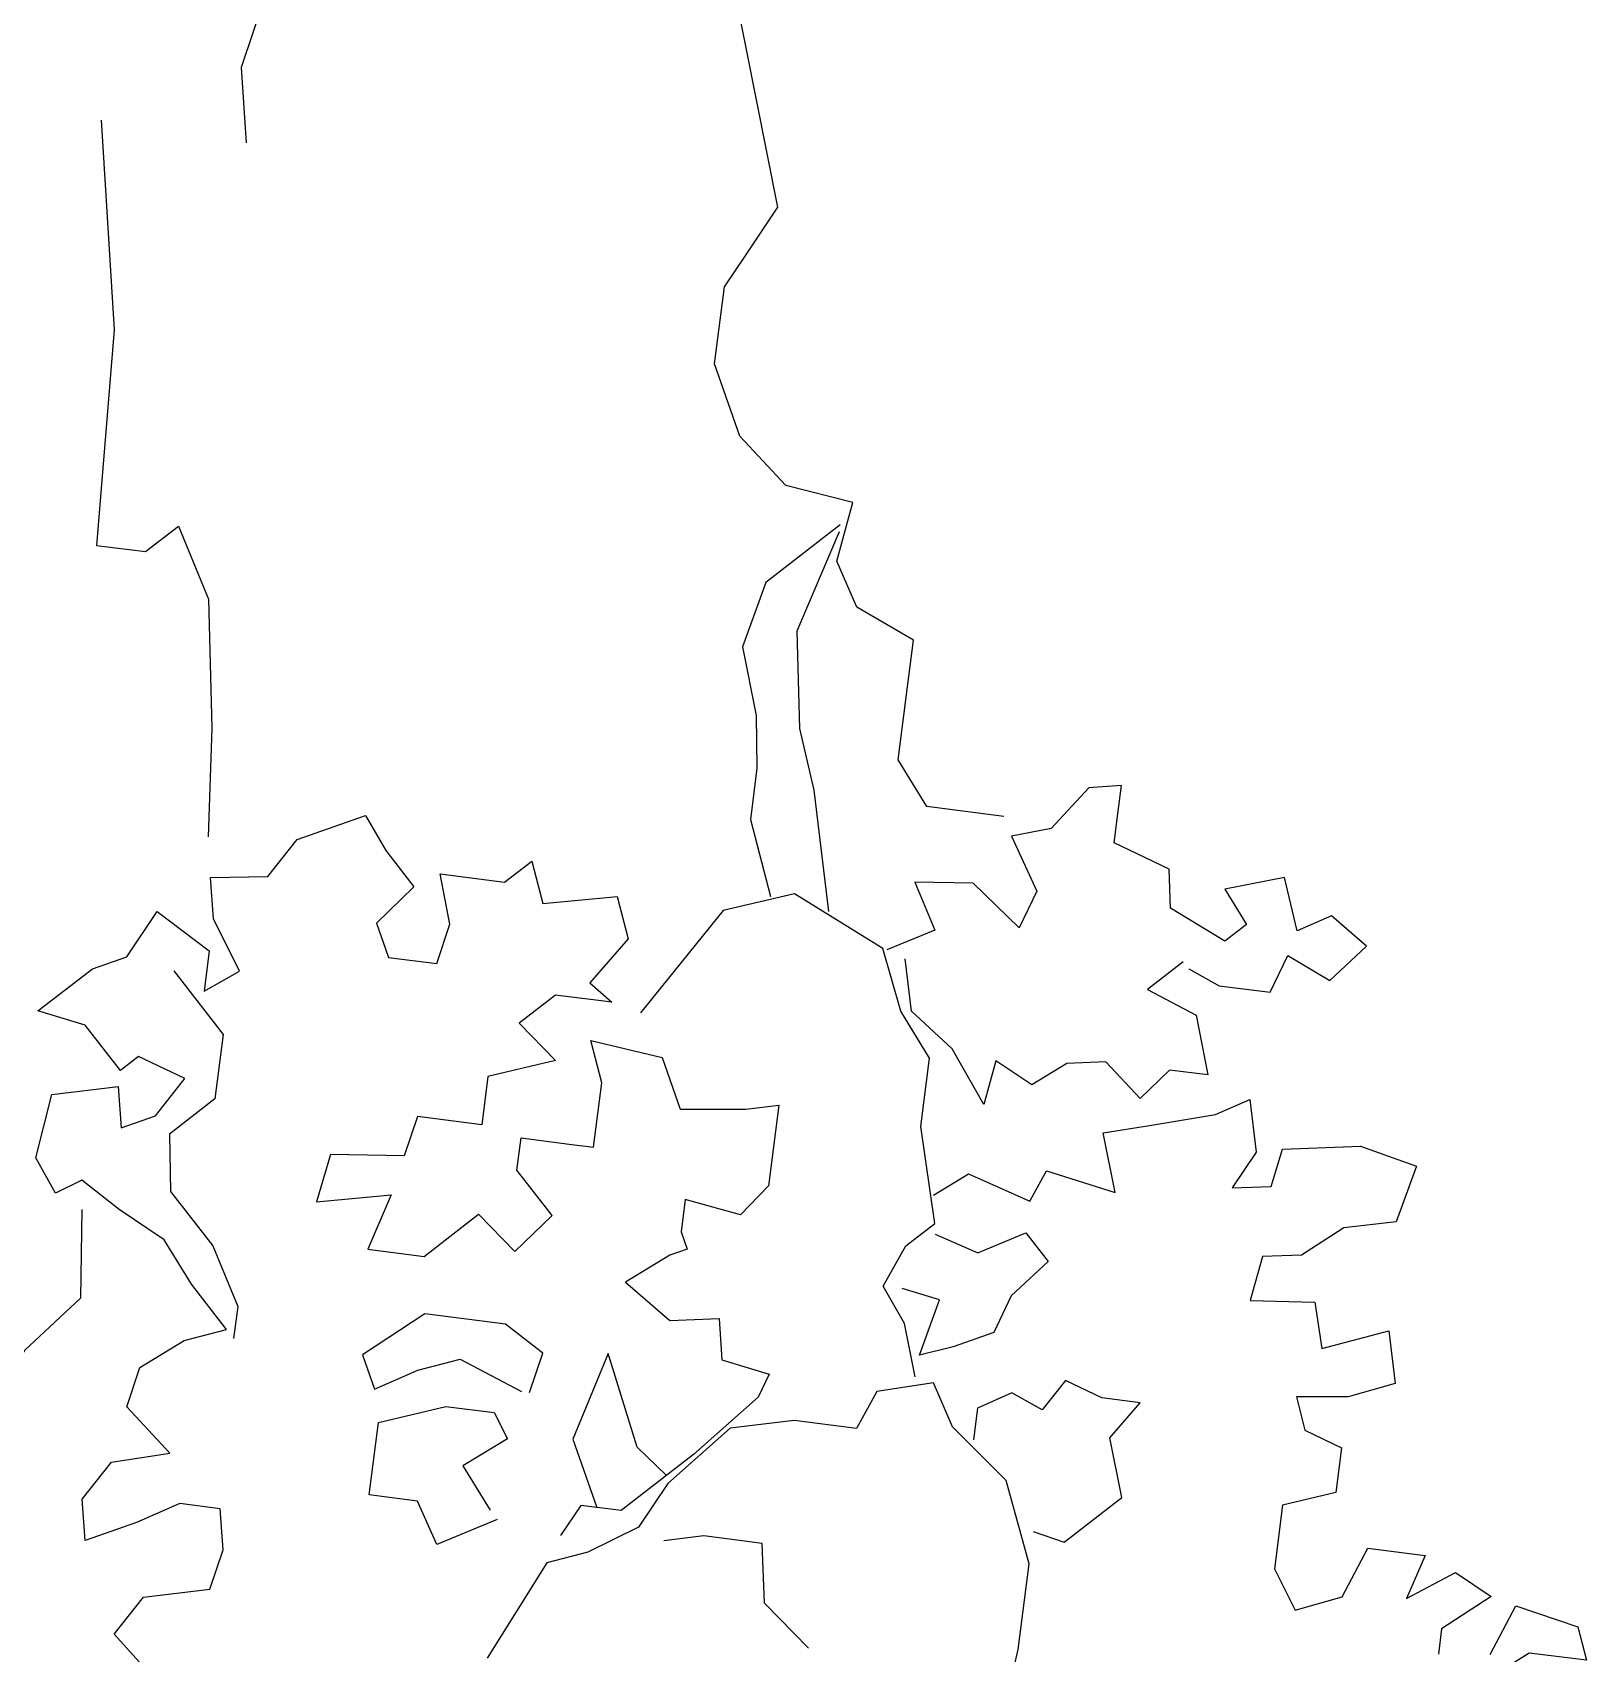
# Model space of a CAD drawing. Header units: inches. Extents: x 50027 to 54188, y -4291 to 1318.
# Drawn here: x 52102.72 to 52110.59, y 756.9 to 765.1 of the extents above; entities that cross this region are included whole.
import ezdxf

# ---------------------------------------------------------------- set-up
doc = ezdxf.new("R2010")
doc.units = ezdxf.units.IN
doc.layers.add('3', color=7, linetype='Continuous', true_color=0x61993b)
doc.layers.add('4', color=7, linetype='Continuous', true_color=0x637d96)
doc.layers.add('BH', color=3, linetype='Continuous')

# ---------------------------------------------------------------- blocks, each defined once
blk = doc.blocks.new('A$C054A269F')
at = {"layer": '3'}
for points in [[(214.34, 326.81), (214.34, 316.8), (216.25, 307.74), (215.77, 301.54), (215.29, 291.05), (213.86, 284.38), (213.86, 277.7), (215.29, 270.55), (214.34, 265.78)], [(173.31, 245.76), (175.21, 239.08), (174.26, 232.88), (172.83, 229.07), (170.92, 221.44)], [(147.43, 220.71), (145.36, 219.88), (142.06, 219.88), (141.23, 222.36), (138.33, 221.12), (136.27, 223.6), (138.75, 225.25), (140.82, 224.01), (142.06, 227.32), (145.78, 226.08), (144.12, 224.01), (145.36, 222.77), (149.09, 224.43), (149.5, 226.91), (153.22, 228.15), (153.22, 230.21), (153.22, 231.87), (155.29, 231.45), (157.36, 228.56), (159.84, 227.73), (157.77, 224.43), (158.6, 221.95), (161.91, 224.43), (165.63, 224.01), (163.97, 221.12), (166.87, 219.47)], [(207.01, 166.36), (210.67, 169.49), (209.1, 172.1), (204.92, 173.15), (204.39, 175.76), (204.92, 178.37), (207.53, 178.37), (210.14, 176.8), (213.28, 175.24), (213.8, 177.85), (212.24, 180.46), (208.58, 181.51), (211.71, 184.12), (211.19, 186.73), (208.58, 188.82), (205.96, 189.86), (208.58, 192.48), (210.67, 195.09), (213.8, 196.65), (216.42, 198.22), (217.99, 197.18), (219.55, 199.27), (219.03, 203.45), (214.85, 204.49), (214.33, 201.88), (212.24, 202.92), (210.67, 205.54), (213.8, 206.58), (214.85, 205.54), (217.46, 208.15), (220.6, 208.67), (217.46, 211.8), (215.37, 212.85), (213.8, 215.98), (210.14, 213.89), (210.14, 211.28), (208.05, 212.85), (210.14, 215.98), (210.67, 218.6), (207.01, 219.12), (205.44, 221.73), (201.26, 223.82), (199.69, 221.73), (197.6, 219.64), (199.69, 217.03), (198.64, 214.94), (195.51, 214.94), (194.99, 217.55), (196.03, 220.68), (191.85, 220.68), (190.28, 222.25), (189.23, 219.64), (184.53, 220.68), (183.48, 218.07), (185.58, 214.94), (184.01, 213.89), (187.67, 213.89), (189.76, 211.8), (187.14, 209.71), (191.33, 208.15), (191.33, 205.01), (195.51, 205.01), (196.03, 202.4), (200.74, 201.88), (201.26, 198.74), (196.55, 199.79), (197.6, 196.13), (193.94, 196.13), (190.8, 199.27), (188.19, 197.18), (186.1, 199.79), (188.71, 202.4), (188.71, 204.49), (185.58, 204.49), (184.01, 204.49), (184.01, 208.67), (185.05, 211.28), (180.35, 210.76), (178.78, 207.62), (174.6, 208.15), (172.51, 208.67), (172.51, 203.45), (174.08, 201.36), (177.73, 201.88), (177.73, 199.79), (177.21, 198.74), (178.26, 198.22), (180.87, 196.13), (177.73, 194.04), (174.6, 194.57), (174.08, 191.95), (170.94, 191.43), (171.46, 189.86), (175.12, 185.68), (179.3, 181.51), (181.92, 181.51), (182.96, 179.42)], [(147.85, 221.12), (149.91, 219.05), (146.6, 217.81), (145.36, 214.09), (147.85, 214.09), (149.5, 212.03), (151.98, 214.09), (154.46, 213.68), (156.53, 212.03), (159.01, 213.27), (159.42, 210.38), (161.91, 213.68), (164.8, 215.75), (165.63, 219.05)], [(161.91, 204.18), (159.84, 205.83), (155.7, 204.59), (154.88, 206.66), (150.33, 205.83), (151.57, 209.55), (148.67, 210.38), (144.54, 211.62), (142.47, 212.86), (141.64, 209.55), (142.88, 207.07), (140.4, 207.48), (139.99, 209.96), (135.03, 210.79), (131.3, 209.96), (132.13, 206.24), (135.44, 205.42), (137.92, 203.35), (140.4, 202.94), (140.82, 200.04), (136.68, 200.46), (135.85, 197.56), (131.72, 199.22), (130.89, 195.91), (133.79, 194.67), (137.09, 194.26), (136.27, 192.19), (133.79, 191.37), (133.79, 188.47), (137.09, 187.23), (137.09, 183.1), (135.44, 180.62), (132.54, 181.86), (131.3, 185.17), (127.58, 185.17), (128.41, 182.27), (125.51, 184.34), (123.03, 183.1), (125.93, 180.62), (125.93, 178.97)], [(122.62, 179.38), (121.38, 182.69), (117.24, 181.86), (116.42, 179.79), (120.14, 179.79), (122.62, 177.73)], [(212.24, 212.33), (208.58, 208.67), (208.58, 204.49), (211.19, 201.88), (210.67, 198.22), (207.53, 195.09), (205.44, 191.43), (205.44, 189.34)], [(161.49, 201.7), (158.6, 200.87), (155.7, 202.52), (154.05, 200.87), (156.12, 198.39), (156.94, 195.91), (159.42, 194.67), (161.49, 193.85), (160.67, 197.56), (163.15, 197.98)], [(152.81, 183.51), (150.74, 183.1), (147.43, 186.41), (148.67, 190.13), (147.02, 192.61), (149.5, 192.61), (151.98, 193.43), (153.22, 191.37), (155.29, 192.19), (157.36, 190.95), (157.36, 188.89)], [(186.1, 188.3), (185.58, 190.91), (188.19, 192.48), (193.42, 192.48), (197.08, 189.34), (196.03, 187.25), (193.42, 188.82), (190.8, 189.86), (186.62, 188.3)], [(176.69, 184.12), (178.78, 185.68), (181.39, 191.43), (182.96, 185.68), (180.87, 181.51)], [(187.14, 179.94), (190.8, 177.85), (192.37, 180.46), (195.51, 180.46), (195.51, 185.16), (191.33, 186.73), (188.19, 186.73), (187.14, 185.16), (189.76, 183.07), (187.67, 180.46)], [(166.21, 174.24), (169.38, 176.77), (170.01, 180.56), (173.8, 180.56), (176.33, 179.93)]]:
    blk.add_lwpolyline(points, dxfattribs=at)
at = {"layer": '4'}
for points in [[(160.5, 228.94), (165.48, 228.94), (167.69, 231.7), (167.69, 235.58), (167.69, 239.45), (171.57, 241.11), (173.23, 243.87), (172.68, 247.75), (177.1, 248.3), (180.43, 251.07), (182.64, 255.49), (182.64, 260.47), (181.53, 262.68), (179.87, 266), (184.3, 279.28)], [(223.79, 266.05), (221.26, 252.77), (220.63, 238.87), (217.47, 238.87), (215.57, 240.77), (213.04, 236.34), (211.78, 228.13), (211.14, 221.17)], [(173.31, 246.23), (177.6, 241.94), (178.55, 237.65), (177.12, 233.36), (176.65, 230.02), (176.65, 226.69), (174.74, 221.92)], [(161.6, 192.43), (162.71, 195.75), (164.37, 197.96), (163.27, 200.73), (161.6, 202.38), (163.27, 208.47), (163.27, 212.9), (165.48, 215.66), (167.14, 219.53), (173.23, 222.3), (177.66, 220.64), (182.09, 213.45)], [(216.18, 196.36), (215.55, 190.67), (218.71, 186.88), (220.61, 183.09), (224.4, 179.29), (225.03, 174.87), (227.56, 174.87), (230.09, 170.44), (231.36, 168.55), (230.73, 174.87), (228.83, 178.03), (226.93, 181.82), (224.4, 185.61), (224.4, 190.67), (224.4, 195.09)], [(153.24, 171.58), (152.81, 175.86), (152.81, 181.42), (154.95, 186.55), (158.8, 189.55), (160.38, 192.2), (163.92, 191.19), (164.93, 188.66), (168.97, 188.66), (173.01, 187.66), (176.54, 183.62), (178.06, 180.59), (181.09, 178.57), (183.62, 177.56), (186.65, 171)]]:
    blk.add_lwpolyline(points, dxfattribs=at)

msp = doc.modelspace()

# ---------------------------------------------------------------- block references
at = {"layer": 'BH', "xscale": -0.07859999999999999, "yscale": 0.07859999999999999, "zscale": 0.07859999999999999, "rotation": 352.7504839473626}
msp.add_blockref('A$C054A269F', (52117.87975, 741.69647), dxfattribs=at)

doc.saveas('drawing.dxf')
